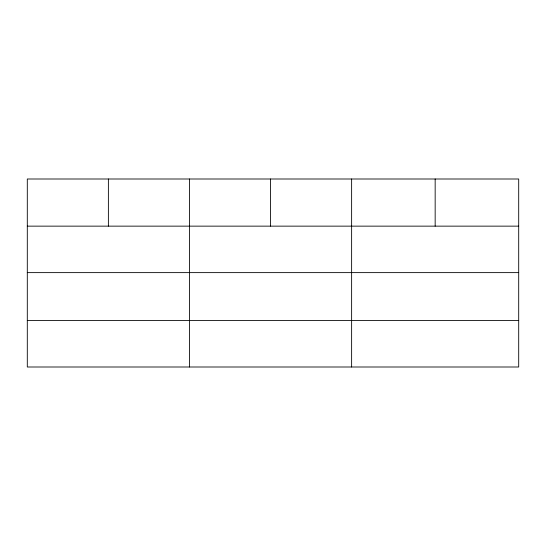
<?xml version="1.0" encoding="UTF-8"?>
<svg xmlns="http://www.w3.org/2000/svg" width="546" height="546" viewBox="0 0 546 546"><rect width="100%" height="100%" fill="white"/><g stroke="black" fill="none" stroke-linecap="round" stroke-linejoin="round"><path stroke-width="0.82" d="M518.7 272.625L518.7 178.999L27.3 178.999L27.3 367.001L518.7 367.001L518.7 272.625L27.3 272.625M27.3 226.14L518.7 226.14M27.3 320.516L518.7 320.516M435.162 178.999L435.162 226.14M351.624 178.999L351.624 367.001M270.543 178.999L270.543 226.14M189.462 178.999L189.462 367.001M108.381 178.999L108.381 226.14"/></g></svg>
